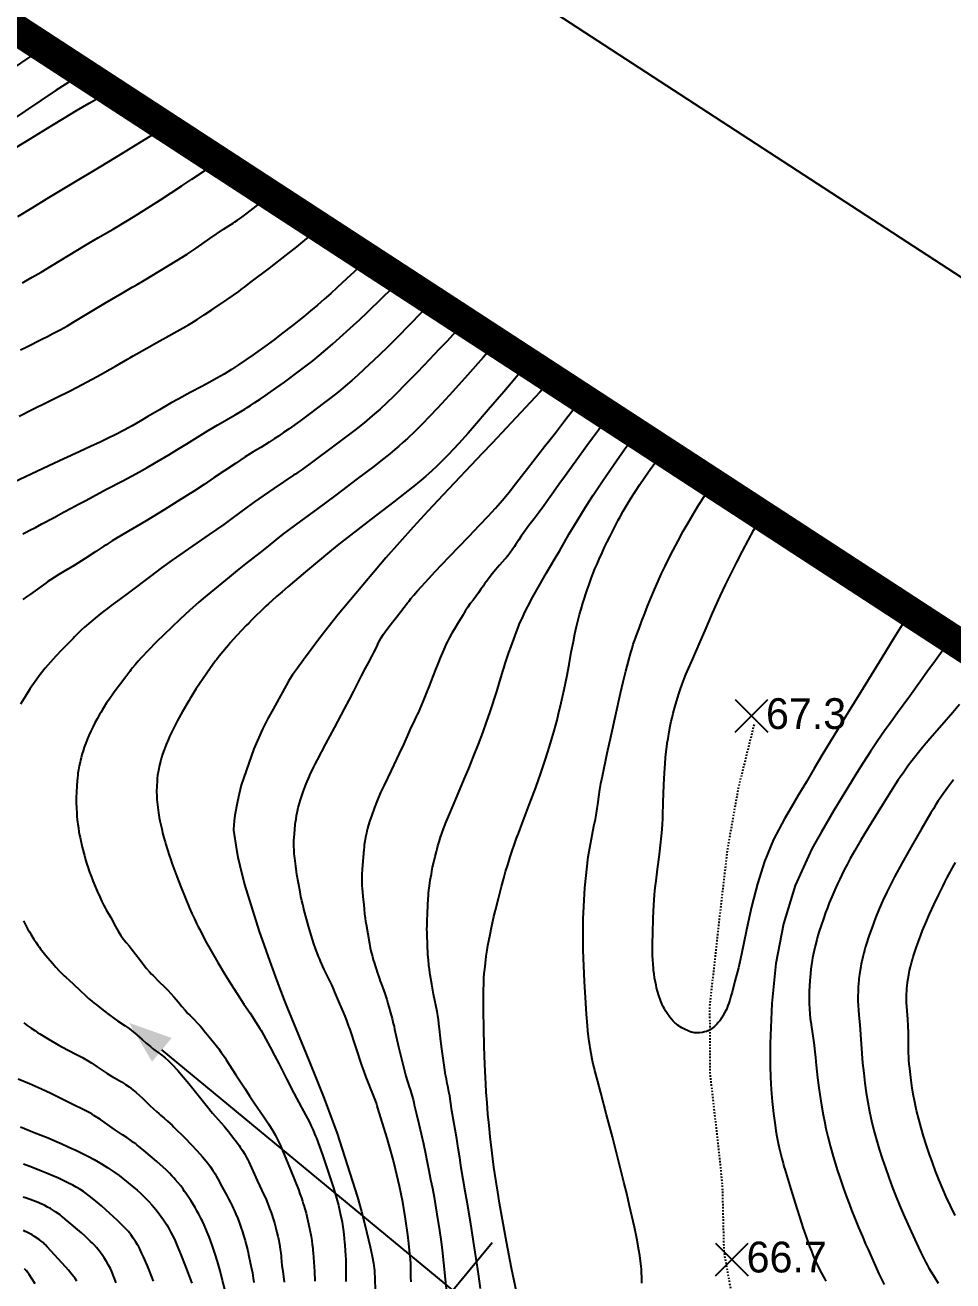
# Model space of a CAD drawing. Header units: millimetres. Extents: x 156921 to 159642, y 477538 to 479586.
# Drawn here: x 157531.8 to 157592, y 479294.3 to 479375.8 of the extents above; entities that cross this region are included whole.
import ezdxf
from ezdxf.enums import TextEntityAlignment as Align

# ---------------------------------------------------------------- set-up
doc = ezdxf.new("R2010")
doc.units = ezdxf.units.MM
doc.header["$MEASUREMENT"] = 0
for name, pattern in [('5M2P5', [7.5, 5, -2.5]), ('CONT', [2, 1, 1]), ('DGN Style 3', [0.047061, 0.033615, -0.013446])]:
    doc.linetypes.add(name, pattern=pattern)
doc.layers.add('99_가이드라인', color=83, linetype='Continuous', plot=False)
for name, color, linetype, transparency in [('A0023119', 16, '5M2P5', 0.6), ('F0017111', 94, 'Continuous', 0.6), ('F0017114', 80, 'Continuous', 0.6), ('F0027132', 56, 'Continuous', 0.6), ('F0027217', 56, 'Continuous', 0.6)]:
    doc.layers.add(name, color=color, linetype=linetype, transparency=transparency)
for name, color, linetype in [('CX-BORD-LIN1', 4, 'Continuous'), ('CX-BORD-LIN2', 3, 'Continuous'), ('CX-BORD-TEX3', 6, 'Continuous'), ('WD_일반', 7, 'Continuous')]:
    doc.layers.add(name, color=color, linetype=linetype)
doc.styles.add('HM 6_일반문자', font='BAREUNDOTUMPRO1.TTF')
doc.styles.get("Standard").update_dxf_attribs({"font": 'BAREUNDOTUMPRO1.TTF'})
doc.styles.add('TB_TEXT', font='BAREUNDOTUMPRO1.TTF')
doc.styles.add('TB_WBTXT', font='BareunDotumPro3.ttf')

# ---------------------------------------------------------------- blocks, each defined once
blk = doc.blocks.new('F0027217')
at = {"layer": 'F0027217'}
for points in [[(-0.707, 0.707), (0.707, -0.707)], [(-0.707, -0.707), (0.707, 0.707)]]:
    blk.add_lwpolyline(points, dxfattribs=at)
blk = doc.blocks.new('WD-NOSE-MARK1')
at = {"color": 0}
blk.add_lwpolyline([(0, -3.859), (0, 4, 0.414214)], format="xyb", dxfattribs=at)
for points in [[(0, 0), (-24.5, 0)], [(0, 0), (24.5, 0)]]:
    blk.add_lwpolyline(points, dxfattribs=at)
at = {"color": 0, "linetype": 'Continuous', "lineweight": -3}
for points in [[(-24.5, 0), (-24.5, 1), (-27.25, 0)], [(24.5, 0), (24.5, 1), (27.25, 0)], [(-24.5, 0), (-24.5, -1), (-27.25, 0)], [(24.5, 0), (24.5, -1), (27.25, 0)]]:
    blk.add_solid(points, dxfattribs=at)
at = {"color": 0, "linetype": 'ByBlock', "lineweight": 30, "ltscale": 10, "flags": 104}
blk.add_attdef('ALIGNMENT1', text='', height=4, dxfattribs=at).set_placement((-2, 2), align=Align.BOTTOM_RIGHT)
blk.add_attdef('ALIGNMENT2', text='', height=4, dxfattribs=at).set_placement((2, 2), align=Align.BOTTOM_LEFT)
blk = doc.blocks.new('한맥도곽')
at = {"layer": '99_가이드라인'}
blk.add_lwpolyline([(0, 594), (841, 594), (841, 0), (0, 0)], close=True, dxfattribs=at)
at = {"layer": 'CX-BORD-LIN1', "const_width": 2}
blk.add_lwpolyline([(821, 20), (25, 20), (25, 574), (821, 574)], close=True, dxfattribs=at)
at = {"layer": 'CX-BORD-LIN1', "style": 'TB_TEXT'}
for tag, height, p in [('TR_RDAT5', 3.5, (342.5, 53)), ('TR_DGN5', 3.5, (476.118, 53)), ('TR_CHK5', 3.5, (506.118, 53)), ('TR_APP5', 3.5, (536.118, 53)), ('TR_RNUM5', 3, (310.105, 52.637)), ('TR_RNUM4', 3, (310.105, 46.637)), ('TR_RDAT4', 3.5, (342.5, 47)), ('TR_DGN4', 3.5, (476.118, 47)), ('TR_CHK4', 3.5, (506.118, 47)), ('TR_APP4', 3.5, (536.118, 47)), ('TR_RDAT3', 3.5, (342.5, 41)), ('TR_DGN3', 3.5, (476.118, 41)), ('TR_CHK3', 3.5, (506.118, 41)), ('TR_APP3', 3.5, (536.118, 41)), ('TR_RNUM3', 3, (310.105, 40.637)), ('TR_RDAT2', 3.5, (342.5, 35)), ('TR_DGN2', 3.5, (476.118, 35)), ('TR_CHK2', 3.5, (506.118, 35)), ('TR_APP2', 3.5, (536.118, 35)), ('TR_RNUM2', 3, (310.105, 34.637)), ('TR_RDAT1', 3.5, (342.5, 29)), ('TR_DGN1', 3.5, (476.118, 29)), ('TR_CHK1', 3.5, (506.118, 29)), ('TR_APP1', 3.5, (536.118, 29)), ('TR_RNUM1', 3, (310.105, 28.637))]:
    blk.add_attdef(tag, text='', height=height, dxfattribs=at).set_placement(p, align=Align.MIDDLE_CENTER)
for tag, p in [('TR_RCON5', (367.303, 53)), ('TR_RCON4', (367.303, 47)), ('TR_RCON3', (367.303, 41)), ('TR_RCON2', (367.303, 35)), ('TR_RCON1', (367.303, 29))]:
    blk.add_attdef(tag, text='', height=3.5, dxfattribs=at).set_placement(p, align=Align.MIDDLE_LEFT)
at = {"layer": 'CX-BORD-LIN2', "style": 'TB_TEXT'}
for tag, p in [('TD_VERSION', (825.5, 68.015)), ('적용표준버전', (825.5, 35))]:
    blk.add_attdef(tag, text='', height=3, rotation=90, dxfattribs=at).set_placement(p, align=Align.MIDDLE_CENTER)
at = {"layer": 'CX-BORD-TEX3', "style": 'TB_TEXT'}
for tag, height, p in [('노선이정', 4.5, (170.034, 51.456)), ('설계공구', 4.5, (568, 51.361)), ('도 면 명', 4.5, (696, 43.192)), ('설 계 사', 4.5, (170, 42.588)), ('시공공구', 4.5, (568, 42.687)), ('시 공 사', 4.5, (170, 33.593)), ('도면축척', 4.5, (568.291, 33.513)), ('건설분야', 4.5, (170, 25.125)), ('건설단계', 4.5, (240, 25.125)), ('편철번호', 4.5, (696, 25.002)), ('도면번호', 4.5, (568.291, 24.791)), ('개정번호', 3, (310.082, 23.662)), ('날짜', 3, (342.5, 23.662)), ('내   용', 3, (420.5, 23.662)), ('작성자', 3, (478, 23.662)), ('검토자', 3, (508, 23.662)), ('확인자', 3, (538, 23.662))]:
    blk.add_attdef(tag, text='', height=height, dxfattribs=at).set_placement(p, align=Align.MIDDLE)
at = {"layer": 'CX-BORD-TEX3'}
for tag, height, style, p in [('TD_LNDST', 4.5, 'TB_TEXT', (240, 51.5)), ('TD_DSECT', 4.5, 'TB_TEXT', (600.5, 51.5)), ('TD_DDIST', 4.5, 'TB_TEXT', (649.5, 51.5)), ('TD_DNAME_TOP', 4.5, 'TB_TEXT', (766, 50.118)), ('TD_CSECT', 4.5, 'TB_TEXT', (600.5, 42.5)), ('TD_CDIST', 4.5, 'TB_TEXT', (649.5, 42.5)), ('TD_DNAME_MAIN', 6, 'TB_WBTXT', (766, 41.473)), ('TD_CCOMP', 4.5, 'TB_TEXT', (240, 33.593)), ('TD_SCAL', 4.5, 'TB_TEXT', (632, 33.748)), ('TD_DNAME_BOT', 4, 'TB_TEXT', (766, 33.174)), ('TD_FIELD', 4.5, 'TB_TEXT', (205, 25.125)), ('TD_CSTEP', 4.5, 'TB_TEXT', (275.744, 25.125)), ('TD_DWGCODE', 4.5, 'TB_TEXT', (632, 24.791)), ('TD_DWGNO', 4.5, 'TB_TEXT', (766, 25.002))]:
    blk.add_attdef(tag, text='', height=height, dxfattribs=dict(at, style=style)).set_placement(p, align=Align.MIDDLE_CENTER)
at = {"layer": 'CX-BORD-TEX3', "style": 'TB_TEXT'}
for tag, height, width, p in [('TD_DCOMP', 4.5, 0.85, (240, 42.588)), ('TD_CNAME', 5, 0.8, (90, 27.596))]:
    blk.add_attdef(tag, text='', height=height, dxfattribs=dict(at, width=width)).set_placement(p, align=Align.MIDDLE_CENTER)

msp = doc.modelspace()

# ---------------------------------------------------------------- linework, layer by layer
at = {"layer": 'A0023119', "linetype": 'DGN Style 3', "transparency": 33554521, "flags": 128}
msp.add_lwpolyline([(157579.074, 479330.376), (157578.047, 479326.236), (157577.348, 479322.314), (157576.724, 479316.971), (157576.191, 479312.093), (157576.214, 479307.709), (157576.647, 479303.925), (157577.009, 479300.539), (157577.115, 479296.181), (157577.931, 479291.625), (157578.59, 479287.014), (157579.96, 479282.91), (157581.192, 479279.495), (157582.144, 479277.067), (157583.134, 479274.927), (157583.421, 479273.387), (157583.483, 479272.478), (157583.313, 479271.083), (157582.683, 479267.164), (157581.774, 479264.026), (157580.768, 479261.93), (157578.606, 479258.345), (157577.041, 479255.086), (157575.162, 479250.777), (157573.498, 479244.967), (157571.815, 479238.374), (157570.375, 479233.284), (157568.714, 479228.696), (157567.678, 479226.251), (157562.926, 479217.194), (157560.07, 479213.604), (157558.46, 479211.576), (157557.844, 479210.699), (157557.423, 479209.94), (157557.116, 479209.34), (157556.927, 479208.836), (157556.477, 479206.025), (157556.171, 479204.278), (157554.952, 479200.671), (157552.918, 479197.773), (157552.336, 479197.262), (157547.333, 479194.407), (157545.696, 479193.279), (157544.439, 479192.348), (157543.077, 479190.417), (157542.771, 479189.679), (157541.262, 479184.771), (157540.374, 479182.692), (157537.724, 479177.768), (157535.393, 479174.184), (157534.569, 479172.772), (157534.127, 479171.908), (157533.472, 479170.701), (157533.177, 479170.132), (157531.476, 479166.812), (157531.046, 479166.019), (157530.589, 479165.131), (157529.896, 479163.715), (157524.265, 479156.098), (157523.59, 479155.128), (157522.752, 479153.782), (157522.167, 479152.627), (157521.933, 479151.923), (157521.784, 479151.006), (157521.677, 479143.337)], dxfattribs=at)
at = {"layer": 'F0017111', "transparency": 33554521, "flags": 128}
for points in [[(157532.977, 479374.318), (157532.52, 479374.029), (157522.22, 479367.09)], [(157535.529, 479372.656), (157533.777, 479371.55), (157523.657, 479364.752)], [(157531.273, 479363.358), (157532.211, 479363.926), (157533.19, 479364.524), (157534.604, 479365.373), (157536.697, 479366.629), (157538.083, 479367.474), (157539.481, 479368.327), (157540.269, 479368.798), (157540.889, 479369.165)], [(157531.581, 479359.05), (157531.807, 479359.173), (157532.221, 479359.41), (157532.788, 479359.745), (157533.477, 479360.162), (157535.678, 479361.495), (157536.477, 479361.966), (157537.465, 479362.54), (157538.407, 479363.092), (157539.068, 479363.496), (157540.538, 479364.444), (157541.926, 479365.343), (157542.58, 479365.77), (157543.667, 479366.485), (157544.331, 479366.924)], [(157531.463, 479354.691), (157531.823, 479354.878), (157532.886, 479355.417), (157533.198, 479355.573), (157533.559, 479355.76), (157534.02, 479356.005), (157534.501, 479356.27), (157534.924, 479356.515), (157536.981, 479357.743), (157538.048, 479358.376), (157538.715, 479358.76), (157538.832, 479358.825), (157539.032, 479358.94), (157539.397, 479359.156), (157540.508, 479359.821), (157541.61, 479360.493), (157542.27, 479360.911), (157542.857, 479361.308), (157543.74, 479361.919), (157544.634, 479362.53), (157544.978, 479362.756), (157545.253, 479362.929), (157545.374, 479363.002), (157545.546, 479363.117), (157545.822, 479363.313), (157546.17, 479363.574), (157546.562, 479363.88), (157547.287, 479364.452), (157547.671, 479364.749)], [(157531.368, 479350.392), (157532.252, 479350.843), (157533.189, 479351.309), (157534.105, 479351.753), (157534.331, 479351.861), (157534.646, 479352.018), (157535.139, 479352.273), (157535.751, 479352.599), (157536.428, 479352.969), (157537.633, 479353.642), (157538.412, 479354.092), (157538.553, 479354.177), (157538.777, 479354.308), (157539.168, 479354.532), (157540.306, 479355.174), (157542.212, 479356.244), (157542.357, 479356.326), (157542.569, 479356.454), (157542.919, 479356.673), (157543.369, 479356.963), (157543.884, 479357.302), (157544.865, 479357.966), (157545.619, 479358.497), (157545.779, 479358.613), (157546.023, 479358.794), (157546.437, 479359.104), (157547.61, 479359.998), (157548.73, 479360.863), (157549.385, 479361.384), (157550.855, 479362.604), (157550.903, 479362.644)], [(157531.614, 479342.764), (157531.784, 479342.847), (157532.066, 479342.989), (157532.429, 479343.177), (157532.847, 479343.399), (157533.64, 479343.828), (157534.24, 479344.162), (157534.737, 479344.436), (157535.22, 479344.686), (157535.687, 479344.924), (157536.137, 479345.162), (157537.045, 479345.649), (157538.093, 479346.2), (157538.654, 479346.495), (157539.173, 479346.778), (157539.67, 479347.057), (157540.161, 479347.339), (157541.096, 479347.892), (157541.61, 479348.206), (157542.257, 479348.61), (157543.628, 479349.463), (157544.256, 479349.841), (157544.827, 479350.167), (157545.394, 479350.49), (157546.012, 479350.857), (157546.173, 479350.955), (157546.378, 479351.083), (157546.673, 479351.273), (157547.017, 479351.5), (157547.37, 479351.741), (157548.035, 479352.207), (157548.603, 479352.614), (157549.565, 479353.328), (157550.003, 479353.662), (157550.429, 479353.996), (157550.85, 479354.337), (157551.275, 479354.693), (157551.718, 479355.076), (157552.194, 479355.499), (157553.076, 479356.292), (157553.493, 479356.674), (157553.965, 479357.122), (157554.961, 479358.09), (157555.511, 479358.635), (157556.12, 479359.247)], [(157558.201, 479357.892), (157558.054, 479357.735), (157557.365, 479357.002), (157556.801, 479356.415), (157555.816, 479355.414), (157555.303, 479354.906), (157554.734, 479354.357), (157553.751, 479353.418), (157553.364, 479353.057), (157552.973, 479352.712), (157552.557, 479352.361), (157552.094, 479351.985), (157551.625, 479351.612), (157551.187, 479351.275), (157550.191, 479350.529), (157549.579, 479350.08), (157548.89, 479349.585), (157548.537, 479349.336), (157548.203, 479349.106), (157547.925, 479348.92), (157547.738, 479348.798), (157547.596, 479348.708), (157547.054, 479348.37), (157546.561, 479348.074), (157546.313, 479347.925), (157546.038, 479347.752), (157545.405, 479347.334), (157544.038, 479346.41), (157543.376, 479345.968), (157542.748, 479345.561), (157541.68, 479344.881), (157540.774, 479344.315), (157539.606, 479343.605), (157538.109, 479342.717), (157537.74, 479342.498), (157537.411, 479342.298), (157537.152, 479342.136), (157536.989, 479342.03), (157536.875, 479341.953), (157536.344, 479341.604), (157535.661, 479341.169), (157534.931, 479340.715), (157534.258, 479340.308), (157533.945, 479340.117), (157533.649, 479339.931), (157533.402, 479339.77), (157533.235, 479339.658), (157533.108, 479339.569), (157532.094, 479338.853), (157531.845, 479338.672), (157531.61, 479338.49)], [(157560.295, 479356.528), (157560.155, 479356.358), (157559.958, 479356.131), (157559.783, 479355.937), (157559.657, 479355.803), (157559.554, 479355.698), (157559.122, 479355.25), (157558.641, 479354.741), (157557.667, 479353.706), (157557.174, 479353.192), (157556.63, 479352.64), (157555.67, 479351.676), (157555.254, 479351.273), (157554.794, 479350.851), (157554.294, 479350.416), (157553.76, 479349.973), (157553.246, 479349.562), (157552.808, 479349.221), (157551.778, 479348.443), (157550.411, 479347.428), (157549.734, 479346.94), (157549.472, 479346.757), (157549.303, 479346.641), (157549.18, 479346.559), (157547.909, 479345.705), (157547.204, 479345.226), (157546.646, 479344.841), (157546.16, 479344.492), (157545.668, 479344.122), (157545.166, 479343.746), (157544.646, 479343.375), (157543.697, 479342.711), (157542.633, 479341.972), (157541.309, 479341.054), (157540.61, 479340.552), (157539.867, 479339.997), (157538.475, 479338.939), (157537.879, 479338.491), (157537.346, 479338.102), (157537.101, 479337.922), (157536.866, 479337.743), (157536.668, 479337.587), (157536.533, 479337.476), (157536.429, 479337.388), (157535.618, 479336.7), (157535.423, 479336.53), (157535.232, 479336.353), (157535.068, 479336.193), (157534.954, 479336.074), (157534.865, 479335.977), (157534.501, 479335.589), (157534.125, 479335.209), (157533.752, 479334.828), (157533.398, 479334.442), (157533.058, 479334.044), (157532.727, 479333.626), (157532.403, 479333.185), (157532.085, 479332.721), (157531.772, 479332.229), (157531.464, 479331.707)], [(157562.343, 479355.194), (157562.331, 479355.18), (157561.955, 479354.724), (157561.493, 479354.196), (157560.481, 479353.066), (157559.519, 479351.998), (157559.044, 479351.478), (157558.527, 479350.923), (157558.012, 479350.378), (157557.543, 479349.889), (157557.076, 479349.423), (157556.569, 479348.946), (157556.301, 479348.704), (157556.02, 479348.459), (157555.767, 479348.243), (157555.58, 479348.087), (157555.426, 479347.961), (157554.856, 479347.503), (157554.383, 479347.135), (157553.32, 479346.324), (157551.931, 479345.272), (157551.264, 479344.774), (157550.764, 479344.409), (157549.64, 479343.587), (157548.494, 479342.73), (157548.033, 479342.373), (157547.524, 479341.966), (157547.012, 479341.556), (157546.543, 479341.19), (157546.066, 479340.818), (157545.53, 479340.391), (157544.994, 479339.956), (157544.517, 479339.562), (157543.572, 479338.783), (157543.314, 479338.568), (157543.038, 479338.33), (157542.43, 479337.782), (157541.822, 479337.216), (157541.289, 479336.709), (157540.27, 479335.721), (157539.768, 479335.217), (157539.304, 479334.727), (157539.09, 479334.489), (157538.894, 479334.26), (157538.733, 479334.065), (157538.629, 479333.931), (157538.552, 479333.827), (157538.23, 479333.397), (157537.882, 479332.942), (157537.532, 479332.477), (157537.206, 479332.017), (157537.049, 479331.784), (157536.893, 479331.542), (157536.757, 479331.323), (157536.661, 479331.161), (157536.584, 479331.028), (157536.432, 479330.761), (157536.287, 479330.491), (157536.163, 479330.253), (157536.079, 479330.081), (157536.013, 479329.943), (157535.888, 479329.671), (157535.777, 479329.409), (157535.688, 479329.185), (157535.632, 479329.031), (157535.593, 479328.911), (157535.516, 479328.67), (157535.446, 479328.429), (157535.388, 479328.217), (157535.35, 479328.065), (157535.321, 479327.942), (157535.268, 479327.697), (157535.223, 479327.45), (157535.187, 479327.233), (157535.167, 479327.077), (157535.153, 479326.952), (157535.107, 479326.45), (157535.081, 479325.947), (157535.075, 479325.695), (157535.074, 479325.443), (157535.077, 479325.221), (157535.082, 479325.062), (157535.088, 479324.935), (157535.103, 479324.681), (157535.123, 479324.428), (157535.143, 479324.208), (157535.161, 479324.052), (157535.177, 479323.927), (157535.212, 479323.678), (157535.251, 479323.43), (157535.29, 479323.214), (157535.32, 479323.061), (157535.346, 479322.938), (157535.464, 479322.428), (157535.606, 479321.878), (157535.685, 479321.596), (157535.767, 479321.324), (157535.841, 479321.092), (157535.895, 479320.931), (157535.94, 479320.805), (157536.037, 479320.54), (157536.153, 479320.244), (157536.439, 479319.56), (157536.596, 479319.206), (157536.746, 479318.889), (157536.873, 479318.636), (157536.959, 479318.477), (157537.026, 479318.364), (157537.31, 479317.867), (157537.629, 479317.278), (157537.799, 479316.976), (157537.971, 479316.7), (157538.122, 479316.479), (157538.232, 479316.336), (157538.32, 479316.233), (157538.506, 479316.011), (157538.711, 479315.756), (157539.175, 479315.147), (157539.418, 479314.828), (157539.646, 479314.546), (157539.836, 479314.324), (157539.963, 479314.186), (157540.059, 479314.09), (157540.441, 479313.714), (157540.82, 479313.349), (157541.015, 479313.153), (157541.225, 479312.927), (157541.418, 479312.708), (157541.564, 479312.534), (157541.686, 479312.382), (157541.924, 479312.094), (157542.145, 479311.84), (157542.328, 479311.64), (157542.45, 479311.516), (157542.541, 479311.43), (157542.73, 479311.245), (157542.93, 479311.034), (157543.113, 479310.833), (157543.251, 479310.674), (157543.365, 479310.536), (157543.793, 479310.017), (157544.159, 479309.555), (157544.326, 479309.335), (157544.491, 479309.104), (157544.635, 479308.896), (157544.736, 479308.742), (157544.817, 479308.615), (157545.443, 479307.642), (157546.033, 479306.732), (157546.325, 479306.284), (157546.629, 479305.835), (157547.247, 479304.93), (157547.55, 479304.471), (157547.839, 479304.006), (157547.98, 479303.761), (157548.121, 479303.494), (157548.245, 479303.245), (157548.333, 479303.055), (157548.403, 479302.893), (157548.689, 479302.22), (157548.988, 479301.493), (157549.267, 479300.792), (157549.498, 479300.2), (157549.598, 479299.933), (157549.69, 479299.671), (157549.766, 479299.444), (157549.816, 479299.285), (157549.853, 479299.16), (157549.993, 479298.662), (157550.116, 479298.169), (157550.225, 479297.672), (157550.321, 479297.163), (157550.363, 479296.903), (157550.399, 479296.64), (157550.426, 479296.409), (157550.442, 479296.241), (157550.452, 479296.106), (157550.535, 479294.893), (157550.569, 479294.262)], [(157565.959, 479352.839), (157565.164, 479351.965), (157563.002, 479349.637), (157562.081, 479348.653), (157561.436, 479347.968), (157558.901, 479345.291), (157557.908, 479344.233), (157556.954, 479343.2), (157555.169, 479341.21), (157552.083, 479337.532), (157551.423, 479336.696), (157550.828, 479335.928), (157549.826, 479334.591), (157549.432, 479334.044), (157549.124, 479333.606), (157548.914, 479333.297), (157548.853, 479333.204), (157548.825, 479333.159), (157547.848, 479331.386), (157547.494, 479330.725), (157547.168, 479330.076), (157546.597, 479328.815), (157545.787, 479326.44), (157545.651, 479325.892), (157545.538, 479325.385), (157545.38, 479324.497), (157545.334, 479324.13), (157545.306, 479323.834), (157545.294, 479323.625), (157545.293, 479323.561), (157545.294, 479323.53), (157545.487, 479322.279), (157545.574, 479321.784), (157545.688, 479321.24), (157546, 479320.007), (157546.956, 479316.959), (157547.249, 479316.115), (157547.536, 479315.3), (157548.098, 479313.759), (157548.578, 479312.491), (157548.746, 479312.058), (157548.845, 479311.809), (157550.201, 479308.537), (157550.702, 479307.308), (157551.172, 479306.114), (157552.019, 479303.834), (157553.342, 479299.702), (157553.594, 479298.779), (157553.814, 479297.933), (157554.158, 479296.477), (157554.28, 479295.887), (157554.369, 479295.417), (157554.424, 479295.088), (157554.438, 479294.99), (157554.443, 479294.943), (157554.498, 479293.144)], [(157556.808, 479294.217), (157556.797, 479294.522), (157556.796, 479294.796), (157556.798, 479294.926), (157556.796, 479295.1), (157556.786, 479295.365), (157556.766, 479295.688), (157556.737, 479296.036), (157556.669, 479296.707), (157556.598, 479297.273), (157556.45, 479298.314), (157556.367, 479298.844), (157556.272, 479299.382), (157556.166, 479299.913), (157556.052, 479300.426), (157555.793, 479301.531), (157555.64, 479302.161), (157555.459, 479302.845), (157555.259, 479303.549), (157555.048, 479304.242), (157554.661, 479305.493), (157554.618, 479305.634), (157554.556, 479305.82), (157554.457, 479306.096), (157554.33, 479306.427), (157554.188, 479306.776), (157554.113, 479306.956), (157554.022, 479307.181), (157553.901, 479307.495), (157553.769, 479307.855), (157553.644, 479308.215), (157553.225, 479309.462), (157552.848, 479310.587), (157552.798, 479310.737), (157552.733, 479310.92), (157552.639, 479311.169), (157552.528, 479311.447), (157552.414, 479311.716), (157552.176, 479312.267), (157551.93, 479312.859), (157551.867, 479313.012), (157551.788, 479313.197), (157551.678, 479313.444), (157551.551, 479313.715), (157551.423, 479313.973), (157551.174, 479314.485), (157550.936, 479315.018), (157550.878, 479315.154), (157550.807, 479315.326), (157550.713, 479315.57), (157550.608, 479315.853), (157550.508, 479316.141), (157550.322, 479316.718), (157550.155, 479317.289), (157549.856, 479318.393), (157549.822, 479318.527), (157549.78, 479318.698), (157549.724, 479318.943), (157549.664, 479319.229), (157549.608, 479319.523), (157549.405, 479320.653), (157549.321, 479321.187), (157549.255, 479321.717), (157549.24, 479321.849), (157549.226, 479322.013), (157549.214, 479322.24), (157549.206, 479322.497), (157549.207, 479322.751), (157549.209, 479322.877), (157549.216, 479323.043), (157549.233, 479323.287), (157549.259, 479323.579), (157549.294, 479323.886), (157549.314, 479324.044), (157549.341, 479324.232), (157549.383, 479324.481), (157549.435, 479324.752), (157549.492, 479325.006), (157549.522, 479325.128), (157549.564, 479325.283), (157549.631, 479325.505), (157549.714, 479325.761), (157549.807, 479326.023), (157550.007, 479326.54), (157550.218, 479327.038), (157550.271, 479327.16), (157550.344, 479327.317), (157550.453, 479327.545), (157550.587, 479327.811), (157550.73, 479328.087), (157551.278, 479329.128), (157551.833, 479330.175), (157552.487, 479331.393), (157552.812, 479332.006), (157553.087, 479332.544), (157553.589, 479333.536), (157553.85, 479334.035), (157554.132, 479334.55), (157554.205, 479334.681), (157554.291, 479334.841), (157554.403, 479335.06), (157554.523, 479335.305), (157554.633, 479335.544), (157554.685, 479335.662), (157554.758, 479335.808), (157554.873, 479336.01), (157555.018, 479336.24), (157555.179, 479336.467), (157555.517, 479336.914), (157555.858, 479337.352), (157556.583, 479338.276), (157556.678, 479338.398), (157556.806, 479338.557), (157556.998, 479338.786), (157557.231, 479339.056), (157557.479, 479339.337), (157557.962, 479339.869), (157558.383, 479340.326), (157558.805, 479340.773), (157559.288, 479341.277), (157560.564, 479342.596), (157561.259, 479343.317), (157561.819, 479343.909), (157562.297, 479344.435), (157562.746, 479344.954), (157563.172, 479345.472), (157563.585, 479345.996), (157564.366, 479346.995), (157564.739, 479347.471), (157565.108, 479347.951), (157565.474, 479348.424), (157565.837, 479348.876), (157566.185, 479349.312), (157566.508, 479349.737), (157566.845, 479350.184), (157567.234, 479350.687), (157567.912, 479351.567)], [(157569.677, 479350.418), (157568.976, 479349.494), (157568.588, 479348.975), (157568.227, 479348.475), (157567.515, 479347.486), (157566.766, 479346.469), (157566.396, 479345.961), (157566.055, 479345.473), (157565.738, 479345.013), (157565.439, 479344.587), (157565.134, 479344.17), (157564.803, 479343.737), (157564.46, 479343.291), (157564.121, 479342.836), (157563.958, 479342.607), (157563.802, 479342.381), (157563.673, 479342.185), (157563.585, 479342.047), (157563.518, 479341.937), (157563.38, 479341.722), (157563.231, 479341.512), (157563.094, 479341.334), (157562.99, 479341.21), (157562.902, 479341.114), (157562.548, 479340.716), (157562.184, 479340.291), (157562.004, 479340.07), (157561.83, 479339.846), (157561.684, 479339.649), (157561.583, 479339.506), (157561.506, 479339.39), (157561.347, 479339.159), (157561.183, 479338.927), (157560.834, 479338.465), (157560.658, 479338.231), (157560.491, 479337.994), (157560.351, 479337.785), (157560.257, 479337.632), (157560.184, 479337.509), (157559.894, 479337.025), (157559.601, 479336.556), (157559.452, 479336.311), (157559.302, 479336.037), (157559.17, 479335.777), (157559.074, 479335.575), (157558.996, 479335.402), (157558.845, 479335.058), (157558.703, 479334.72), (157558.584, 479334.428), (157558.504, 479334.223), (157558.443, 479334.061), (157558.211, 479333.459), (157558.003, 479332.947), (157557.805, 479332.459), (157557.602, 479331.928), (157557.497, 479331.658), (157557.387, 479331.397), (157557.287, 479331.177), (157557.212, 479331.026), (157557.15, 479330.909), (157557.025, 479330.662), (157556.894, 479330.392), (157556.777, 479330.138), (157556.691, 479329.942), (157556.621, 479329.776), (157556.337, 479329.126), (157556.048, 479328.504), (157555.525, 479327.405), (157555.058, 479326.438), (157554.833, 479325.964), (157554.629, 479325.492), (157554.434, 479324.993), (157554.234, 479324.439), (157554.138, 479324.151), (157554.052, 479323.871), (157553.984, 479323.631), (157553.941, 479323.463), (157553.91, 479323.332), (157553.854, 479323.068), (157553.808, 479322.803), (157553.774, 479322.569), (157553.756, 479322.4), (157553.746, 479322.264), (157553.643, 479321.002), (157553.62, 479320.654), (157553.612, 479320.33), (157553.614, 479320.063), (157553.624, 479319.886), (157553.638, 479319.754), (157553.69, 479319.22), (157553.735, 479318.676), (157553.76, 479318.392), (157553.795, 479318.089), (157553.831, 479317.81), (157553.863, 479317.601), (157553.892, 479317.425), (157554.105, 479316.182), (157554.16, 479315.901), (157554.23, 479315.6), (157554.301, 479315.323), (157554.36, 479315.115), (157554.413, 479314.94), (157554.521, 479314.592), (157554.634, 479314.248), (157554.736, 479313.949), (157554.811, 479313.738), (157554.874, 479313.571), (157554.998, 479313.226), (157555.121, 479312.862), (157555.228, 479312.529), (157555.304, 479312.28), (157555.364, 479312.073), (157555.478, 479311.671), (157555.58, 479311.295), (157555.659, 479310.983), (157555.709, 479310.776), (157555.744, 479310.62), (157556.004, 479309.472), (157556.298, 479308.248), (157556.385, 479307.904), (157556.478, 479307.57), (157556.562, 479307.285), (157556.624, 479307.087), (157556.676, 479306.933), (157556.775, 479306.626), (157556.865, 479306.32), (157556.937, 479306.054), (157556.982, 479305.864), (157557.015, 479305.713), (157557.153, 479305.1), (157557.306, 479304.47), (157557.463, 479303.826), (157557.615, 479303.175), (157557.75, 479302.548), (157557.855, 479301.979), (157557.956, 479301.43), (157558.077, 479300.865), (157558.201, 479300.288), (157558.31, 479299.706), (157558.406, 479299.137), (157558.488, 479298.604), (157558.649, 479297.55), (157558.736, 479296.967), (157558.826, 479296.291), (157558.921, 479295.455), (157559.026, 479294.387), (157559.123, 479293.354)], [(157561.319, 479293.789), (157561.182, 479294.743), (157561.038, 479295.736), (157560.914, 479296.546), (157560.684, 479297.978), (157560.452, 479299.391), (157560.331, 479300.11), (157560.197, 479300.866), (157560.07, 479301.605), (157559.967, 479302.273), (157559.873, 479302.897), (157559.772, 479303.505), (157559.564, 479304.698), (157559.463, 479305.303), (157559.369, 479305.933), (157559.347, 479306.094), (157559.317, 479306.287), (157559.273, 479306.544), (157559.22, 479306.825), (157559.165, 479307.09), (157559.136, 479307.218), (157559.101, 479307.388), (157559.054, 479307.644), (157559.002, 479307.953), (157558.951, 479308.282), (157558.784, 479309.482), (157558.717, 479310.029), (157558.655, 479310.627), (157558.64, 479310.783), (157558.618, 479310.971), (157558.585, 479311.22), (157558.543, 479311.493), (157558.497, 479311.751), (157558.276, 479312.892), (157558.157, 479313.526), (157558.052, 479314.143), (157558.027, 479314.295), (157557.999, 479314.491), (157557.966, 479314.773), (157557.934, 479315.105), (157557.909, 479315.446), (157557.873, 479316.115), (157557.851, 479316.733), (157557.847, 479316.881), (157557.845, 479317.075), (157557.847, 479317.36), (157557.854, 479317.7), (157557.867, 479318.056), (157557.9, 479318.736), (157557.937, 479319.312), (157557.947, 479319.444), (157557.966, 479319.627), (157558.004, 479319.914), (157558.058, 479320.273), (157558.127, 479320.67), (157558.164, 479320.878), (157558.213, 479321.126), (157558.283, 479321.455), (157558.366, 479321.813), (157558.452, 479322.147), (157558.495, 479322.308), (157558.551, 479322.506), (157558.633, 479322.775), (157558.73, 479323.076), (157558.831, 479323.369), (157559.05, 479323.956), (157559.297, 479324.562), (157559.773, 479325.682), (157560.263, 479326.834), (157560.553, 479327.526), (157560.872, 479328.306), (157561.186, 479329.102), (157561.462, 479329.84), (157561.71, 479330.538), (157561.941, 479331.213), (157562.371, 479332.529), (157562.581, 479333.202), (157562.794, 479333.919), (157562.847, 479334.104), (157562.919, 479334.338), (157563.027, 479334.672), (157563.158, 479335.059), (157563.3, 479335.453), (157563.567, 479336.172), (157563.786, 479336.743), (157563.835, 479336.866), (157563.904, 479337.031), (157564.013, 479337.276), (157564.151, 479337.572), (157564.306, 479337.886), (157564.387, 479338.049), (157564.49, 479338.248), (157564.637, 479338.523), (157564.807, 479338.833), (157564.981, 479339.136), (157565.61, 479340.223), (157566.173, 479341.187), (157566.462, 479341.681), (157566.762, 479342.209), (157567.08, 479342.762), (157567.424, 479343.331), (157568.06, 479344.372), (157568.343, 479344.83), (157568.635, 479345.277), (157569.247, 479346.184), (157569.946, 479347.213), (157570.341, 479347.779), (157570.76, 479348.353), (157571.441, 479349.27)], [(157571.798, 479294.123), (157571.795, 479294.476), (157571.78, 479294.832), (157571.769, 479295.01), (157571.75, 479295.234), (157571.715, 479295.55), (157571.667, 479295.914), (157571.607, 479296.28), (157571.469, 479297.017), (157571.311, 479297.754), (157570.98, 479299.225), (157570.811, 479299.956), (157570.63, 479300.686), (157570.252, 479302.156), (157569.878, 479303.619), (157569.506, 479305.054), (157569.121, 479306.489), (157568.927, 479307.213), (157568.74, 479307.94), (157568.694, 479308.122), (157568.64, 479308.35), (157568.572, 479308.67), (157568.501, 479309.036), (157568.438, 479309.402), (157568.409, 479309.585), (157568.376, 479309.814), (157568.335, 479310.133), (157568.293, 479310.496), (157568.257, 479310.858), (157568.199, 479311.581), (157568.153, 479312.302), (157568.072, 479313.707), (157567.988, 479315.734), (157567.985, 479317.763), (157568.084, 479319.789), (157568.307, 479321.804), (157568.679, 479323.798), (157568.779, 479324.234), (157568.856, 479324.635), (157568.902, 479324.937), (157568.933, 479325.189), (157568.999, 479325.683), (157569.071, 479326.157), (157569.138, 479326.558), (157569.191, 479326.832), (157569.235, 479327.043), (157569.55, 479328.528), (157569.8, 479329.68), (157570.077, 479330.942), (157570.409, 479332.43), (157570.577, 479333.154), (157570.75, 479333.851), (157570.919, 479334.495), (157571.077, 479335.064), (157571.156, 479335.328), (157571.24, 479335.59), (157571.318, 479335.819), (157571.377, 479335.981), (157571.427, 479336.11), (157571.619, 479336.619), (157571.8, 479337.113), (157571.979, 479337.597), (157572.165, 479338.076), (157572.371, 479338.581), (157572.612, 479339.141), (157572.857, 479339.696), (157573.079, 479340.184), (157573.3, 479340.653), (157573.541, 479341.149), (157573.818, 479341.696), (157574.144, 479342.316), (157574.48, 479342.933), (157574.79, 479343.47), (157575.416, 479344.523), (157575.744, 479345.059), (157576.069, 479345.559), (157576.399, 479346.041)], [(157589.205, 479337.701), (157589.01, 479337.384), (157588.146, 479335.981), (157587.365, 479334.712), (157585.98, 479332.462), (157585.204, 479331.199), (157584.257, 479329.648), (157583.487, 479328.376), (157582.981, 479327.525), (157582.478, 479326.671), (157581.972, 479325.82), (157581.481, 479325.002), (157581.044, 479324.268), (157580.337, 479322.912), (157579.766, 479321.493), (157579.304, 479320.035), (157578.922, 479318.553), (157578.592, 479317.059), (157578.395, 479316.118), (157578.199, 479315.183), (157578.058, 479314.584), (157577.836, 479313.722), (157577.652, 479313.022), (157577.575, 479312.754), (157577.498, 479312.503), (157577.433, 479312.305), (157577.381, 479312.157), (157577.331, 479312.026), (157577.278, 479311.896), (157577.186, 479311.706), (157577.058, 479311.472), (157576.97, 479311.326), (157576.93, 479311.266), (157576.903, 479311.229), (157576.846, 479311.155), (157576.754, 479311.04), (157576.658, 479310.932), (157576.504, 479310.79), (157576.412, 479310.713), (157576.347, 479310.663), (157576.249, 479310.597), (157576.166, 479310.546), (157576.107, 479310.515), (157576.068, 479310.499), (157575.988, 479310.471), (157575.86, 479310.43), (157575.73, 479310.398), (157575.528, 479310.378), (157575.41, 479310.373), (157575.328, 479310.375), (157575.205, 479310.385), (157575.104, 479310.4), (157575.032, 479310.415), (157574.986, 479310.429), (157574.894, 479310.463), (157574.746, 479310.52), (157574.602, 479310.584), (157574.396, 479310.698), (157574.279, 479310.769), (157574.2, 479310.822), (157574.088, 479310.904), (157573.998, 479310.976), (157573.937, 479311.029), (157573.9, 479311.065), (157573.829, 479311.142), (157573.718, 479311.267), (157573.611, 479311.395), (157573.464, 479311.598), (157573.329, 479311.803), (157573.255, 479311.929), (157573.197, 479312.036), (157573.158, 479312.111), (157573.137, 479312.16), (157573.097, 479312.261), (157573.006, 479312.499), (157572.897, 479312.807), (157572.808, 479313.087), (157572.748, 479313.302), (157572.712, 479313.458), (157572.671, 479313.663), (157572.622, 479313.939), (157572.583, 479314.203), (157572.555, 479314.418), (157572.539, 479314.582), (157572.521, 479314.804), (157572.501, 479315.103), (157572.488, 479315.387), (157572.482, 479315.618), (157572.481, 479315.793), (157572.486, 479316.188), (157572.499, 479316.83), (157572.536, 479317.82), (157572.573, 479318.656), (157572.594, 479318.998), (157572.619, 479319.323), (157572.642, 479319.585), (157572.662, 479319.785), (157572.714, 479320.24), (157572.808, 479320.989), (157572.911, 479321.767), (157573.007, 479322.562), (157573.069, 479323.164), (157573.103, 479323.564), (157573.129, 479323.936), (157573.145, 479324.233), (157573.154, 479324.453), (157573.181, 479325.322), (157573.22, 479326.475), (157573.257, 479327.249), (157573.296, 479327.839), (157573.331, 479328.241), (157573.373, 479328.623), (157573.411, 479328.932), (157573.445, 479329.168), (157573.496, 479329.483), (157573.567, 479329.9), (157573.641, 479330.288), (157573.704, 479330.596), (157573.755, 479330.825), (157573.828, 479331.126), (157573.93, 479331.521), (157574.033, 479331.883), (157574.119, 479332.166), (157574.188, 479332.373), (157574.285, 479332.646), (157574.418, 479333.009), (157574.549, 479333.35), (157574.657, 479333.622), (157574.742, 479333.825), (157575.094, 479334.65), (157575.569, 479335.755), (157575.894, 479336.497), (157576.388, 479337.605), (157576.886, 479338.71), (157577.234, 479339.449), (157577.595, 479340.19), (157577.962, 479340.918), (157578.33, 479341.629), (157578.7, 479342.33), (157579.073, 479343.021), (157579.448, 479343.696), (157579.599, 479343.957)], [(157591.852, 479335.977), (157591.79, 479335.882), (157591.389, 479335.294), (157590.847, 479334.533), (157590.302, 479333.777), (157589.893, 479333.203), (157589.188, 479332.218), (157588.398, 479331.145), (157587.974, 479330.567), (157587.553, 479329.974), (157587.115, 479329.337), (157586.637, 479328.625), (157586.167, 479327.908), (157585.754, 479327.258), (157585.379, 479326.654), (157585.026, 479326.074), (157584.259, 479324.797), (157583.45, 479323.43), (157583.103, 479322.825), (157582.831, 479322.326), (157581.756, 479319.946), (157580.995, 479317.448), (157580.501, 479314.882), (157580.226, 479312.284), (157580.126, 479309.673), (157580.119, 479308.955), (157580.127, 479308.223), (157580.151, 479307.472), (157580.194, 479306.706), (157580.258, 479305.927), (157580.339, 479305.149), (157580.438, 479304.386), (157580.494, 479304.011), (157580.559, 479303.642), (157580.62, 479303.322), (157580.668, 479303.098), (157580.709, 479302.92), (157580.882, 479302.218), (157580.962, 479301.916), (157581.021, 479301.704), (157581.07, 479301.535), (157581.46, 479300.227), (157581.848, 479298.982), (157582.046, 479298.368), (157582.252, 479297.75), (157582.465, 479297.131), (157582.687, 479296.514), (157582.803, 479296.209), (157582.923, 479295.91), (157583.031, 479295.652), (157583.112, 479295.472), (157583.177, 479295.331), (157583.312, 479295.051), (157583.451, 479294.78), (157583.575, 479294.549), (157583.667, 479294.388), (157583.742, 479294.263)], [(157592.016, 479326.788), (157591.629, 479326.27), (157591.247, 479325.732), (157591.153, 479325.595), (157591.039, 479325.425), (157590.886, 479325.189), (157590.717, 479324.921), (157590.557, 479324.656), (157589.927, 479323.574), (157589.276, 479322.454), (157588.963, 479321.911), (157588.69, 479321.415), (157588.194, 479320.5), (157587.947, 479320.033), (157587.691, 479319.513), (157587.437, 479318.966), (157587.197, 479318.417), (157586.965, 479317.847), (157586.736, 479317.24), (157586.526, 479316.642), (157586.353, 479316.101), (157586.315, 479315.973), (157586.268, 479315.809), (157586.206, 479315.573), (157586.137, 479315.297), (157586.072, 479315.013), (157586.041, 479314.869), (157586.005, 479314.691), (157585.963, 479314.446), (157585.921, 479314.169), (157585.887, 479313.897), (157585.873, 479313.762), (157585.858, 479313.59), (157585.842, 479313.344), (157585.829, 479313.057), (157585.822, 479312.764), (157585.82, 479312.616), (157585.823, 479312.428), (157585.834, 479312.159), (157585.854, 479311.849), (157585.884, 479311.532), (157585.946, 479310.898), (157585.997, 479310.273), (157586.08, 479309.03), (157586.127, 479308.4), (157586.194, 479307.752), (157586.274, 479307.106), (157586.362, 479306.482), (157586.462, 479305.872), (157586.577, 479305.27), (157586.71, 479304.665), (157586.862, 479304.047), (157587.028, 479303.43), (157587.204, 479302.828), (157587.394, 479302.226), (157587.601, 479301.607), (157587.82, 479300.987), (157588.044, 479300.381), (157588.277, 479299.782), (157588.52, 479299.184), (157588.778, 479298.581), (157589.054, 479297.964), (157589.62, 479296.718), (157589.896, 479296.127), (157590.16, 479295.599), (157590.225, 479295.474), (157590.308, 479295.32), (157590.429, 479295.105), (157590.572, 479294.861), (157590.72, 479294.62), (157591.032, 479294.135)], [(157592.123, 479298.53), (157591.836, 479299.137), (157591.558, 479299.734), (157591.308, 479300.301), (157591.08, 479300.853), (157590.864, 479301.403), (157590.654, 479301.965), (157590.446, 479302.552), (157590.25, 479303.132), (157590.077, 479303.675), (157589.918, 479304.213), (157589.765, 479304.778), (157589.625, 479305.341), (157589.509, 479305.874), (157589.41, 479306.398), (157589.324, 479306.934), (157589.249, 479307.487), (157589.181, 479308.059), (157589.153, 479308.346), (157589.131, 479308.624), (157589.116, 479308.862), (157589.109, 479309.028), (157589.106, 479309.157), (157589.098, 479309.676), (157589.1, 479310.203), (157589.1, 479310.469), (157589.091, 479310.734), (157589.079, 479310.967), (157589.066, 479311.133), (157589.052, 479311.266), (157589.007, 479311.801), (157588.981, 479312.339), (157588.977, 479312.608), (157588.981, 479312.874), (157588.991, 479313.105), (157589.002, 479313.268), (157589.015, 479313.398), (157589.044, 479313.655), (157589.08, 479313.91), (157589.117, 479314.132), (157589.147, 479314.288), (157589.175, 479314.413), (157589.234, 479314.663), (157589.299, 479314.917), (157589.361, 479315.14), (157589.409, 479315.302), (157589.45, 479315.433), (157589.622, 479315.957), (157589.808, 479316.484), (157590.008, 479317.008), (157590.219, 479317.525), (157590.46, 479318.071), (157590.752, 479318.684), (157591.055, 479319.305), (157591.33, 479319.879), (157591.461, 479320.15), (157591.595, 479320.415), (157591.713, 479320.641), (157591.799, 479320.799), (157591.869, 479320.923), (157592.153, 479321.435)], [(157531.652, 479317.646), (157531.786, 479317.381), (157531.92, 479317.13), (157532.037, 479316.921), (157532.12, 479316.779), (157532.186, 479316.672), (157532.322, 479316.458), (157532.463, 479316.246), (157532.59, 479316.062), (157532.684, 479315.931), (157532.762, 479315.828), (157532.926, 479315.614), (157533.108, 479315.386), (157533.525, 479314.89), (157533.75, 479314.638), (157533.972, 479314.402), (157534.164, 479314.208), (157534.3, 479314.079), (157534.407, 479313.983), (157534.86, 479313.567), (157535.365, 479313.087), (157535.627, 479312.841), (157535.879, 479312.612), (157536.095, 479312.425), (157536.244, 479312.302), (157536.36, 479312.211), (157536.823, 479311.853), (157537.286, 479311.505), (157537.759, 479311.164), (157538.254, 479310.827), (157538.511, 479310.647), (157538.777, 479310.443), (157539.015, 479310.248), (157539.19, 479310.095), (157539.334, 479309.963), (157539.616, 479309.711), (157539.886, 479309.483), (157540.114, 479309.3), (157540.271, 479309.183), (157540.391, 479309.1), (157540.628, 479308.927), (157540.855, 479308.742), (157541.048, 479308.573), (157541.18, 479308.445), (157541.282, 479308.339), (157541.67, 479307.922), (157542.017, 479307.524), (157542.379, 479307.087), (157542.81, 479306.553), (157543.596, 479305.576), (157543.93, 479305.172), (157544.292, 479304.749), (157544.667, 479304.312), (157545.041, 479303.862), (157545.224, 479303.635), (157545.399, 479303.409), (157545.546, 479303.212), (157545.648, 479303.071), (157545.726, 479302.96), (157545.877, 479302.732), (157546.018, 479302.496), (157546.135, 479302.284), (157546.213, 479302.128), (157546.272, 479302), (157546.83, 479300.802), (157547.133, 479300.147), (157547.394, 479299.559), (157547.512, 479299.276), (157547.625, 479298.983), (157547.721, 479298.72), (157547.787, 479298.526), (157547.838, 479298.367), (157547.936, 479298.043), (157548.029, 479297.709), (157548.106, 479297.409), (157548.157, 479297.189), (157548.196, 479297.009), (157548.266, 479296.662), (157548.32, 479296.343), (157548.357, 479296.083), (157548.375, 479295.913), (157548.383, 479295.788), (157548.403, 479295.536), (157548.428, 479295.277), (157548.455, 479295.048), (157548.477, 479294.88), (157548.498, 479294.744), (157548.574, 479294.203)], [(157531.663, 479311.031), (157531.899, 479310.854), (157532.153, 479310.674), (157532.387, 479310.516), (157532.565, 479310.402), (157532.715, 479310.311), (157533.311, 479309.951), (157533.903, 479309.607), (157534.508, 479309.274), (157535.145, 479308.944), (157535.47, 479308.773), (157535.795, 479308.586), (157536.079, 479308.411), (157536.282, 479308.277), (157536.443, 479308.164), (157536.765, 479307.945), (157537.084, 479307.74), (157537.36, 479307.569), (157537.555, 479307.455), (157537.71, 479307.369), (157538.008, 479307.198), (157538.28, 479307.026), (157538.501, 479306.875), (157538.645, 479306.767), (157538.75, 479306.68), (157538.962, 479306.5), (157539.178, 479306.308), (157539.37, 479306.132), (157539.509, 479305.999), (157539.622, 479305.887), (157539.849, 479305.667), (157540.08, 479305.452), (157540.284, 479305.269), (157540.432, 479305.141), (157540.551, 479305.041), (157540.783, 479304.844), (157541.001, 479304.652), (157541.182, 479304.488), (157541.303, 479304.374), (157541.394, 479304.284), (157542.15, 479303.533), (157542.535, 479303.138), (157542.906, 479302.74), (157543.265, 479302.334), (157543.612, 479301.913), (157543.78, 479301.689), (157543.944, 479301.447), (157544.085, 479301.222), (157544.183, 479301.05), (157544.26, 479300.905), (157544.556, 479300.353), (157544.829, 479299.852), (157544.958, 479299.612), (157545.084, 479299.367), (157545.192, 479299.149), (157545.268, 479298.99), (157545.327, 479298.861), (157545.443, 479298.599), (157545.556, 479298.326), (157545.651, 479298.082), (157545.718, 479297.901), (157545.769, 479297.753), (157545.869, 479297.456), (157545.963, 479297.155), (157546.041, 479296.89), (157546.093, 479296.699), (157546.133, 479296.545), (157546.211, 479296.227), (157546.288, 479295.891), (157546.437, 479295.165), (157546.506, 479294.797), (157546.564, 479294.457), (157546.609, 479294.179)], [(157544.716, 479293.734), (157544.573, 479294.298), (157544.407, 479294.919), (157544.234, 479295.534), (157544.069, 479296.08), (157543.897, 479296.601), (157543.701, 479297.14), (157543.649, 479297.277), (157543.583, 479297.442), (157543.489, 479297.665), (157543.38, 479297.91), (157543.27, 479298.144), (157543.214, 479298.259), (157543.142, 479298.4), (157543.037, 479298.596), (157542.913, 479298.817), (157542.784, 479299.035), (157542.505, 479299.484), (157542.194, 479299.963), (157542.112, 479300.086), (157542.008, 479300.235), (157541.857, 479300.436), (157541.68, 479300.656), (157541.498, 479300.866), (157541.406, 479300.969), (157541.288, 479301.095), (157541.12, 479301.268), (157540.924, 479301.463), (157540.724, 479301.654), (157540.31, 479302.031), (157539.878, 479302.403), (157539.447, 479302.758), (157539.035, 479303.083), (157538.935, 479303.161), (157538.8, 479303.26), (157538.597, 479303.405), (157538.351, 479303.575), (157538.087, 479303.751), (157537.565, 479304.099), (157537.095, 479304.431), (157536.653, 479304.74), (157536.218, 479305.021), (157536.11, 479305.088), (157535.955, 479305.177), (157535.705, 479305.309), (157535.387, 479305.469), (157535.029, 479305.639), (157534.281, 479305.996), (157533.553, 479306.366), (157533.373, 479306.46), (157533.143, 479306.574), (157532.814, 479306.728), (157532.43, 479306.899), (157532.036, 479307.062), (157531.312, 479307.361)], [(157540.092, 479294.256), (157539.781, 479295.037), (157539.694, 479295.253), (157539.591, 479295.497), (157539.459, 479295.8), (157539.319, 479296.106), (157539.192, 479296.362), (157539.132, 479296.478), (157539.051, 479296.622), (157538.928, 479296.823), (157538.777, 479297.052), (157538.614, 479297.28), (157538.509, 479297.422), (157538.466, 479297.472), (157538.382, 479297.565), (157538.106, 479297.852), (157537.725, 479298.226), (157537.259, 479298.657), (157537.005, 479298.888), (157536.707, 479299.149), (157536.32, 479299.473), (157535.908, 479299.802), (157535.535, 479300.077), (157535.314, 479300.233), (157535.233, 479300.282), (157535.076, 479300.369), (157534.855, 479300.486), (157534.582, 479300.624), (157533.921, 479300.934), (157533.544, 479301.099), (157533.136, 479301.269), (157532.713, 479301.443), (157532.238, 479301.634), (157531.659, 479301.86)], [(157537.662, 479294.161), (157537.525, 479294.533), (157537.411, 479294.815), (157537.36, 479294.934), (157537.288, 479295.083), (157537.177, 479295.293), (157537.037, 479295.535), (157536.883, 479295.779), (157536.802, 479295.901), (157536.699, 479296.046), (157536.553, 479296.236), (157536.384, 479296.441), (157536.211, 479296.63), (157536.124, 479296.72), (157536.009, 479296.835), (157535.836, 479297), (157535.628, 479297.19), (157535.407, 479297.385), (157534.364, 479298.281), (157534.181, 479298.439), (157534.124, 479298.484), (157534.024, 479298.557), (157533.737, 479298.753), (157533.393, 479298.964), (157533.214, 479299.063), (157533.029, 479299.159), (157532.795, 479299.275), (157532.723, 479299.308), (157532.6, 479299.361), (157532.249, 479299.499), (157531.837, 479299.644), (157531.625, 479299.71)], [(157535.11, 479294.263), (157534.999, 479294.424), (157534.724, 479294.785), (157534.564, 479294.976), (157534.389, 479295.173), (157533.193, 479296.486), (157533.048, 479296.645), (157533.001, 479296.69), (157532.918, 479296.763), (157532.806, 479296.854), (157532.672, 479296.957), (157532.37, 479297.163), (157532.209, 479297.259), (157532.04, 479297.35), (157531.825, 479297.461), (157531.758, 479297.492), (157531.642, 479297.539)], [(157532.418, 479294.079), (157532.022, 479294.69), (157531.915, 479294.851), (157531.878, 479294.897), (157531.811, 479294.969), (157531.719, 479295.06)]]:
    msp.add_lwpolyline(points, dxfattribs=at)
at = {"layer": 'F0017114', "transparency": 33554521, "flags": 128}
for points in [[(157530.971, 479367.719), (157531.8, 479368.229), (157532.653, 479368.745), (157533.498, 479369.257), (157534.307, 479369.757), (157535.101, 479370.242), (157535.903, 479370.709), (157536.717, 479371.161), (157537.326, 479371.486)], [(157554.024, 479360.612), (157553.615, 479360.227), (157552.628, 479359.301), (157552.019, 479358.737), (157551.599, 479358.358), (157551.171, 479357.98), (157550.732, 479357.603), (157550.281, 479357.225), (157549.821, 479356.847), (157549.117, 479356.285), (157548.41, 479355.73), (157547.942, 479355.375), (157547.478, 479355.032), (157547.015, 479354.697), (157546.551, 479354.368), (157546.086, 479354.046), (157545.618, 479353.732), (157545.147, 479353.427), (157544.672, 479353.133), (157544.193, 479352.854), (157543.71, 479352.587), (157543.22, 479352.326), (157542.475, 479351.933), (157541.727, 479351.532), (157541.228, 479351.252), (157540.478, 479350.814), (157539.726, 479350.369), (157539.218, 479350.071), (157538.703, 479349.779), (157538.179, 479349.493), (157537.648, 479349.217), (157537.113, 479348.949), (157536.578, 479348.689), (157536.048, 479348.439), (157535.273, 479348.083), (157534.27, 479347.626), (157533.303, 479347.18), (157532.156, 479346.635), (157531.055, 479346.106)], [(157564.387, 479353.863), (157564.189, 479353.609), (157563.76, 479353.079), (157563.307, 479352.539), (157562.833, 479351.984), (157561.809, 479350.8), (157560.931, 479349.78), (157560.507, 479349.293), (157559.917, 479348.631), (157559.576, 479348.259), (157559.226, 479347.891), (157558.914, 479347.574), (157558.686, 479347.35), (157558.5, 479347.173), (157558.133, 479346.83), (157557.775, 479346.509), (157557.469, 479346.243), (157557.256, 479346.065), (157557.089, 479345.931), (157556.407, 479345.391), (157555.694, 479344.839), (157554.215, 479343.704), (157552.689, 479342.527), (157552.008, 479341.994), (157551.519, 479341.599), (157550.732, 479340.944), (157549.951, 479340.294), (157548.807, 479339.325), (157548.435, 479339.003), (157548.074, 479338.684), (157547.767, 479338.408), (157547.554, 479338.212), (157547.389, 479338.057), (157547.061, 479337.747), (157546.739, 479337.435), (157546.462, 479337.162), (157546.268, 479336.966), (157546.114, 479336.808), (157545.812, 479336.493), (157545.518, 479336.177), (157545.267, 479335.899), (157545.092, 479335.699), (157544.956, 479335.539), (157544.467, 479334.956), (157544.286, 479334.732), (157544.173, 479334.589), (157544.093, 479334.486), (157543.738, 479334.002), (157543.304, 479333.379), (157543.069, 479333.028), (157542.838, 479332.67), (157542.638, 479332.351), (157542.497, 479332.12), (157542.386, 479331.931), (157541.98, 479331.234), (157541.653, 479330.653), (157541.508, 479330.38), (157541.36, 479330.087), (157541.23, 479329.815), (157541.135, 479329.609), (157541.058, 479329.436), (157540.912, 479329.091), (157540.781, 479328.748), (157540.677, 479328.451), (157540.611, 479328.24), (157540.564, 479328.073), (157540.479, 479327.738), (157540.41, 479327.4), (157540.36, 479327.104), (157540.333, 479326.892), (157540.319, 479326.722), (157540.297, 479326.38), (157540.292, 479326.037), (157540.298, 479325.735), (157540.312, 479325.519), (157540.33, 479325.346), (157540.369, 479324.999), (157540.418, 479324.654), (157540.468, 479324.352), (157540.509, 479324.136), (157540.545, 479323.964), (157540.621, 479323.62), (157540.705, 479323.276), (157540.783, 479322.976), (157540.843, 479322.761), (157540.894, 479322.589), (157540.998, 479322.246), (157541.108, 479321.902), (157541.208, 479321.602), (157541.283, 479321.387), (157541.345, 479321.215), (157541.598, 479320.53), (157541.863, 479319.846), (157542.141, 479319.162), (157542.433, 479318.475), (157542.586, 479318.129), (157542.746, 479317.781), (157542.891, 479317.475), (157542.998, 479317.256), (157543.087, 479317.079), (157543.454, 479316.37), (157543.846, 479315.656), (157544.257, 479314.944), (157544.686, 479314.239), (157545.119, 479313.548), (157545.546, 479312.879), (157545.961, 479312.241), (157546.358, 479311.643), (157546.731, 479311.072), (157546.884, 479310.827), (157546.989, 479310.654), (157547.07, 479310.517), (157547.382, 479309.974), (157547.674, 479309.438), (157547.95, 479308.909), (157548.216, 479308.388), (157548.723, 479307.387), (157549.208, 479306.456), (157549.699, 479305.539), (157549.952, 479305.062), (157550.207, 479304.567), (157550.331, 479304.313), (157550.448, 479304.057), (157550.546, 479303.831), (157550.612, 479303.669), (157550.662, 479303.537), (157550.86, 479303.005), (157551.053, 479302.459), (157551.43, 479301.362), (157551.61, 479300.829), (157551.776, 479300.319), (157551.935, 479299.786), (157552.096, 479299.185), (157552.172, 479298.869), (157552.24, 479298.556), (157552.294, 479298.284), (157552.328, 479298.092), (157552.351, 479297.94), (157552.397, 479297.628), (157552.438, 479297.302), (157552.472, 479297.006), (157552.494, 479296.786), (157552.51, 479296.605), (157552.539, 479296.253), (157552.56, 479295.926), (157552.573, 479295.656), (157552.579, 479295.476), (157552.58, 479295.342), (157552.582, 479294.8), (157552.575, 479294.242)], [(157563.648, 479293.568), (157563.338, 479295.099), (157563.002, 479296.801), (157562.738, 479298.237), (157562.551, 479299.316), (157562.434, 479300.037), (157562.33, 479300.713), (157562.25, 479301.255), (157562.194, 479301.662), (157562.122, 479302.205), (157562.031, 479302.929), (157561.952, 479303.609), (157561.894, 479304.153), (157561.853, 479304.562), (157561.804, 479305.107), (157561.744, 479305.835), (157561.695, 479306.517), (157561.662, 479307.064), (157561.641, 479307.474), (157561.605, 479308.315), (157561.563, 479309.492), (157561.535, 479310.684), (157561.516, 479311.805), (157561.509, 479312.585), (157561.513, 479313.137), (157561.526, 479313.564), (157561.545, 479313.935), (157561.566, 479314.224), (157561.594, 479314.514), (157561.638, 479314.904), (157561.694, 479315.343), (157561.752, 479315.73), (157561.803, 479316.037), (157561.861, 479316.347), (157561.942, 479316.762), (157562.037, 479317.22), (157562.123, 479317.617), (157562.193, 479317.925), (157562.294, 479318.345), (157562.479, 479319.085), (157562.68, 479319.867), (157562.829, 479320.416), (157562.951, 479320.84), (157563.062, 479321.212), (157563.152, 479321.502), (157563.247, 479321.794), (157563.379, 479322.186), (157563.529, 479322.624), (157563.665, 479323.009), (157563.775, 479323.311), (157564.02, 479323.959), (157564.478, 479325.164), (157564.906, 479326.306), (157565.232, 479327.218), (157565.541, 479328.138), (157565.801, 479328.951), (157565.978, 479329.534), (157566.106, 479329.984), (157566.212, 479330.373), (157566.291, 479330.674), (157566.391, 479331.082), (157566.558, 479331.798), (157566.747, 479332.653), (157566.915, 479333.479), (157567.067, 479334.284), (157567.214, 479335.081), (157567.346, 479335.777), (157567.446, 479336.275), (157567.531, 479336.661), (157567.61, 479336.997), (157567.675, 479337.259), (157567.745, 479337.521), (157567.844, 479337.87), (157567.958, 479338.257), (157568.062, 479338.595), (157568.148, 479338.858), (157568.238, 479339.122), (157568.364, 479339.475), (157568.51, 479339.868), (157568.643, 479340.212), (157568.751, 479340.481), (157568.865, 479340.753), (157569.024, 479341.12), (157569.209, 479341.533), (157569.378, 479341.899), (157569.517, 479342.189), (157569.705, 479342.568), (157569.967, 479343.089), (157570.161, 479343.469), (157570.259, 479343.651), (157570.376, 479343.862), (157570.583, 479344.224), (157570.844, 479344.666), (157571.11, 479345.102), (157571.382, 479345.531), (157571.659, 479345.954), (157571.942, 479346.374), (157572.233, 479346.793), (157572.609, 479347.318), (157573.149, 479348.05), (157573.203, 479348.122)], [(157592.421, 479331.691), (157591.979, 479331.172), (157591.261, 479330.341), (157590.491, 479329.452), (157590.022, 479328.903), (157589.749, 479328.569), (157589.515, 479328.275), (157589.336, 479328.044), (157589.108, 479327.737), (157588.791, 479327.302), (157588.554, 479326.97), (157588.434, 479326.795), (157588.274, 479326.55), (157587.951, 479326.044), (157587.406, 479325.167), (157586.684, 479323.984), (157586.039, 479322.917), (157585.616, 479322.198), (157585.324, 479321.683), (157585.112, 479321.291), (157584.937, 479320.951), (157584.775, 479320.626), (157584.643, 479320.351), (157584.505, 479320.055), (157584.324, 479319.651), (157584.128, 479319.201), (157583.964, 479318.806), (157583.842, 479318.496), (157583.726, 479318.185), (157583.58, 479317.778), (157583.43, 479317.339), (157583.31, 479316.967), (157583.226, 479316.686), (157583.152, 479316.418), (157583.065, 479316.079), (157582.979, 479315.728), (157582.915, 479315.447), (157582.875, 479315.247), (157582.843, 479315.062), (157582.805, 479314.808), (157582.766, 479314.509), (157582.734, 479314.229), (157582.711, 479313.996), (157582.691, 479313.751), (157582.67, 479313.42), (157582.655, 479313.057), (157582.648, 479312.743), (157582.65, 479312.501), (157582.657, 479312.262), (157582.674, 479311.945), (157582.7, 479311.597), (157582.729, 479311.296), (157582.757, 479311.064), (157582.803, 479310.746), (157582.885, 479310.178), (157582.969, 479309.567), (157583.025, 479309.13), (157583.062, 479308.793), (157583.09, 479308.5), (157583.109, 479308.273), (157583.206, 479307.445), (157583.285, 479306.811), (157583.344, 479306.371), (157583.449, 479305.686), (157583.562, 479305.047), (157583.662, 479304.537), (157583.747, 479304.157), (157583.869, 479303.651), (157584.042, 479302.98), (157584.214, 479302.354), (157584.361, 479301.856), (157584.478, 479301.483), (157584.641, 479300.99), (157584.865, 479300.334), (157585.084, 479299.722), (157585.265, 479299.234), (157585.406, 479298.871), (157585.599, 479298.388), (157585.862, 479297.746), (157586.114, 479297.147), (157586.32, 479296.669), (157586.478, 479296.313), (157587.118, 479294.889), (157587.185, 479294.745), (157587.355, 479294.386), (157587.523, 479294.037)], [(157531.453, 479304.267), (157532.349, 479303.912), (157533.242, 479303.55), (157533.687, 479303.365), (157534.13, 479303.174), (157534.515, 479303.003), (157534.789, 479302.878), (157535.007, 479302.775), (157535.44, 479302.565), (157535.867, 479302.344), (157536.238, 479302.144), (157536.499, 479301.996), (157536.706, 479301.873), (157537.116, 479301.62), (157537.515, 479301.353), (157537.857, 479301.109), (157538.097, 479300.927), (157539.033, 479300.172), (157539.247, 479299.967), (157539.569, 479299.652), (157539.782, 479299.429), (157539.978, 479299.215), (157540.131, 479299.04), (157540.243, 479298.905), (157540.388, 479298.722), (157540.574, 479298.476), (157540.738, 479298.242), (157540.864, 479298.054), (157540.952, 479297.911), (157541.063, 479297.719), (157541.204, 479297.463), (157541.328, 479297.222), (157541.421, 479297.029), (157541.486, 479296.884), (157541.624, 479296.556), (157541.844, 479296.024), (157542.169, 479295.208), (157542.586, 479294.137)]]:
    msp.add_lwpolyline(points, dxfattribs=at)

# ---------------------------------------------------------------- block references
at = {"rotation": 326.9270375787892}
msp.add_blockref('한맥도곽', (156920.788, 479088.004), dxfattribs=at)
at = {"layer": 'F0027217', "linetype": 'Continuous', "lineweight": 13, "transparency": 33554521, "xscale": 1.5, "yscale": 1.5, "zscale": 1.5}
for p in [(157578.902, 479330.942, -432.713), (157577.645, 479295.674, -433.31)]:
    msp.add_blockref('F0027217', p, dxfattribs=at)
at = {"layer": 'WD_일반', "color": 14, "linetype": 'CONT', "rotation": 320.4698706839078}
msp.add_blockref('WD-NOSE-MARK1', (157559.528, 479293.677), dxfattribs=at)

# ---------------------------------------------------------------- texts
at = {"layer": 'F0027132', "transparency": 33554521, "style": 'HM 6_일반문자'}
for s, p in [('67.3', (157579.852, 479330.092, -432.713)), ('66.7', (157578.595, 479294.824, -433.31))]:
    msp.add_text(s, height=2, dxfattribs=at).set_placement(p)

doc.saveas('drawing.dxf')
